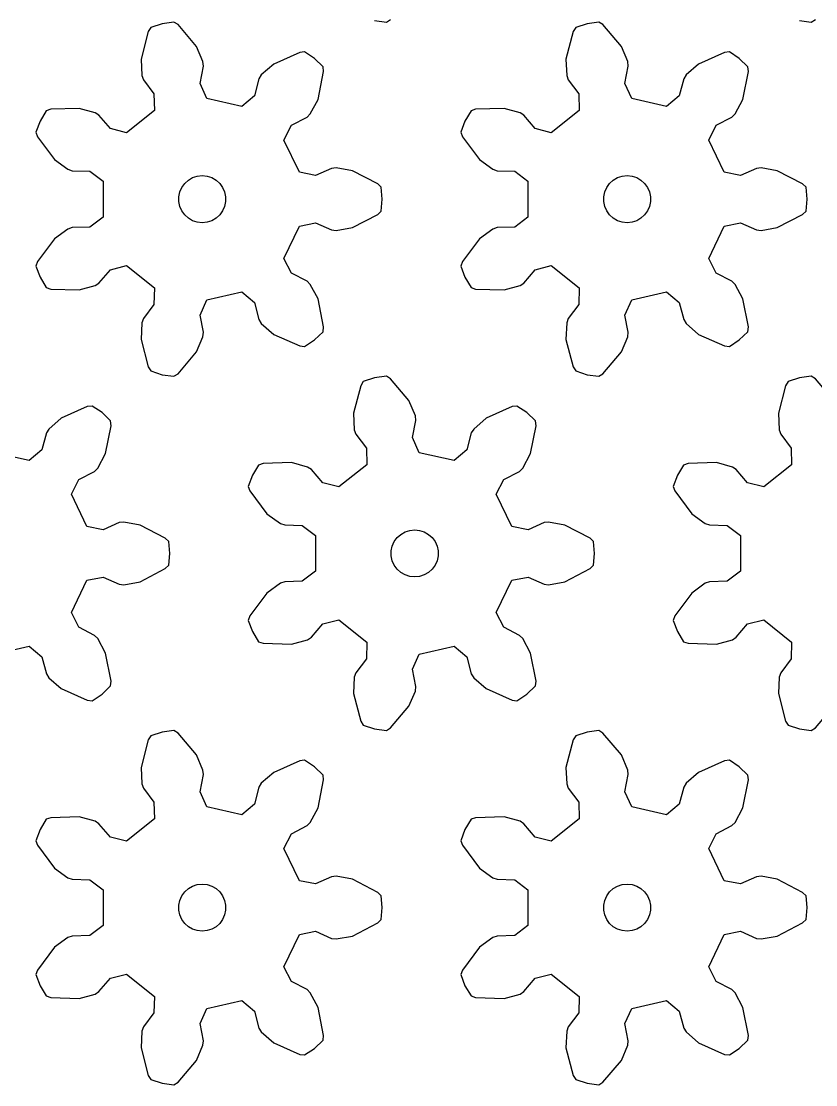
# Model space of a CAD drawing. Extents: x 0 to 211, y 0 to 225.
# Drawn here: x 107.3 to 157.9, y 0 to 67.7 of the extents above; entities that cross this region are included whole.
import ezdxf

# ---------------------------------------------------------------- set-up
doc = ezdxf.new("R2010")
doc.units = 0

msp = doc.modelspace()

# ---------------------------------------------------------------- linework, layer by layer
for p, q in [((129.768, 67.745), (130.52, 67.643)), ((130.52, 67.643), (130.779, 67.808)), ((156.818, 67.745), (157.57, 67.643)), ((157.57, 67.643), (157.829, 67.808)), ((115.359, 67.045), (114.902, 65.291)), ((115.52, 67.306), (115.359, 67.045)), ((116.242, 67.541), (115.52, 67.306)), ((116.995, 67.643), (116.242, 67.541)), ((117.253, 67.478), (116.995, 67.643)), ((118.426, 66.095), (117.253, 67.478)), ((142.409, 67.045), (141.952, 65.291)), ((142.571, 67.306), (142.409, 67.045)), ((143.293, 67.541), (142.571, 67.306)), ((144.045, 67.643), (143.293, 67.541)), ((144.304, 67.478), (144.045, 67.643)), ((145.476, 66.095), (144.304, 67.478)), ((118.84, 65.128), (118.426, 66.095)), ((124.999, 65.71), (123.343, 64.973)), ((125.303, 65.746), (124.999, 65.71)), ((125.937, 65.328), (125.303, 65.746)), ((145.89, 65.128), (145.476, 66.095)), ((152.049, 65.71), (150.393, 64.973)), ((152.354, 65.746), (152.049, 65.71)), ((152.987, 65.328), (152.354, 65.746)), ((114.902, 65.291), (114.949, 64.24)), ((118.871, 64.838), (118.84, 65.128)), ((126.486, 64.803), (125.937, 65.328)), ((141.952, 65.291), (141.999, 64.24)), ((145.921, 64.838), (145.89, 65.128)), ((153.536, 64.803), (152.987, 65.328)), ((118.655, 63.741), (118.871, 64.838)), ((123.343, 64.973), (122.55, 64.281)), ((126.169, 62.72), (126.518, 64.498)), ((126.518, 64.498), (126.486, 64.803)), ((145.705, 63.741), (145.921, 64.838)), ((150.393, 64.973), (149.6, 64.281)), ((153.219, 62.72), (153.568, 64.498)), ((153.568, 64.498), (153.536, 64.803)), ((114.949, 64.24), (115.047, 63.966)), ((115.047, 63.966), (115.717, 63.071)), ((119.088, 62.78), (118.655, 63.741)), ((122.397, 64.034), (122.115, 62.952)), ((122.55, 64.281), (122.397, 64.034)), ((141.999, 64.24), (142.097, 63.966)), ((142.097, 63.966), (142.768, 63.071)), ((146.138, 62.78), (145.705, 63.741)), ((149.447, 64.034), (149.165, 62.952)), ((149.6, 64.281), (149.447, 64.034)), ((115.717, 63.071), (115.744, 62.017)), ((142.768, 63.071), (142.795, 62.017)), ((121.308, 62.273), (119.088, 62.78)), ((122.115, 62.952), (121.308, 62.273)), ((125.67, 61.793), (126.169, 62.72)), ((148.358, 62.273), (146.138, 62.78)), ((149.165, 62.952), (148.358, 62.273)), ((152.721, 61.793), (153.219, 62.72)), ((108.857, 61.993), (108.468, 61.341)), ((109.148, 62.092), (108.857, 61.993)), ((110.96, 62.147), (109.148, 62.092)), ((111.974, 61.867), (110.96, 62.147)), ((112.219, 61.711), (111.974, 61.867)), ((112.943, 60.858), (112.219, 61.711)), ((115.744, 62.017), (113.964, 60.597)), ((125.463, 61.588), (125.67, 61.793)), ((135.908, 61.993), (135.518, 61.341)), ((136.198, 62.092), (135.908, 61.993)), ((138.01, 62.147), (136.198, 62.092)), ((139.024, 61.867), (138.01, 62.147)), ((139.27, 61.711), (139.024, 61.867)), ((139.993, 60.858), (139.27, 61.711)), ((142.795, 62.017), (141.014, 60.597)), ((152.513, 61.588), (152.721, 61.793)), ((108.468, 61.341), (108.201, 60.63)), ((123.989, 60.135), (124.471, 61.073)), ((124.471, 61.073), (125.463, 61.588)), ((135.518, 61.341), (135.252, 60.63)), ((151.039, 60.135), (151.521, 61.073)), ((151.521, 61.073), (152.513, 61.588)), ((108.201, 60.63), (108.305, 60.341)), ((108.305, 60.341), (109.391, 58.89)), ((113.964, 60.597), (112.943, 60.858)), ((135.252, 60.63), (135.355, 60.341)), ((135.355, 60.341), (136.442, 58.89)), ((141.014, 60.597), (139.993, 60.858)), ((124.977, 58.084), (123.989, 60.135)), ((152.027, 58.084), (151.039, 60.135)), ((109.391, 58.89), (110.242, 58.272)), ((110.242, 58.272), (110.518, 58.177)), ((127.032, 58.33), (126.011, 57.876)), ((127.321, 58.364), (127.032, 58.33)), ((128.357, 58.176), (127.321, 58.364)), ((136.442, 58.89), (137.292, 58.272)), ((137.292, 58.272), (137.568, 58.177)), ((154.082, 58.33), (153.061, 57.876)), ((154.372, 58.364), (154.082, 58.33)), ((155.407, 58.176), (154.372, 58.364)), ((110.518, 58.177), (111.635, 58.143)), ((111.635, 58.143), (112.476, 57.507)), ((117.678, 57.373), (117.911, 57.582)), ((117.911, 57.582), (118.182, 57.739)), ((118.182, 57.739), (118.48, 57.836)), ((118.48, 57.836), (118.792, 57.869)), ((118.792, 57.869), (119.104, 57.836)), ((119.104, 57.836), (119.402, 57.739)), ((119.402, 57.739), (119.674, 57.582)), ((119.674, 57.582), (119.907, 57.373)), ((126.011, 57.876), (124.977, 58.084)), ((129.965, 57.341), (128.357, 58.176)), ((137.568, 58.177), (138.685, 58.143)), ((138.685, 58.143), (139.526, 57.507)), ((144.728, 57.373), (144.961, 57.582)), ((144.961, 57.582), (145.233, 57.739)), ((145.233, 57.739), (145.531, 57.836)), ((145.531, 57.836), (145.843, 57.869)), ((145.843, 57.869), (146.155, 57.836)), ((146.155, 57.836), (146.453, 57.739)), ((146.453, 57.739), (146.724, 57.582)), ((146.724, 57.582), (146.957, 57.373)), ((153.061, 57.876), (152.027, 58.084)), ((157.015, 57.341), (155.407, 58.176)), ((112.476, 57.507), (112.476, 55.23)), ((117.366, 56.832), (117.493, 57.119)), ((117.493, 57.119), (117.678, 57.373)), ((119.907, 57.373), (120.091, 57.119)), ((120.091, 57.119), (120.219, 56.832)), ((130.183, 57.125), (129.965, 57.341)), ((130.252, 56.369), (130.183, 57.125)), ((139.526, 57.507), (139.526, 55.23)), ((144.416, 56.832), (144.544, 57.119)), ((144.544, 57.119), (144.728, 57.373)), ((146.957, 57.373), (147.142, 57.119)), ((147.142, 57.119), (147.269, 56.832)), ((157.234, 57.125), (157.015, 57.341)), ((157.302, 56.369), (157.234, 57.125)), ((117.301, 56.526), (117.366, 56.832)), ((117.301, 56.212), (117.301, 56.526)), ((117.366, 55.905), (117.301, 56.212)), ((120.219, 56.832), (120.284, 56.526)), ((120.284, 56.212), (120.219, 55.905)), ((120.284, 56.526), (120.284, 56.212)), ((130.183, 55.613), (130.252, 56.369)), ((144.351, 56.526), (144.416, 56.832)), ((144.351, 56.212), (144.351, 56.526)), ((144.416, 55.905), (144.351, 56.212)), ((147.269, 56.832), (147.334, 56.526)), ((147.334, 56.212), (147.269, 55.905)), ((147.334, 56.526), (147.334, 56.212)), ((157.234, 55.613), (157.302, 56.369)), ((117.493, 55.619), (117.366, 55.905)), ((117.678, 55.365), (117.493, 55.619)), ((120.091, 55.619), (119.907, 55.365)), ((120.219, 55.905), (120.091, 55.619)), ((129.965, 55.397), (130.183, 55.613)), ((144.544, 55.619), (144.416, 55.905)), ((144.728, 55.365), (144.544, 55.619)), ((147.142, 55.619), (146.957, 55.365)), ((147.269, 55.905), (147.142, 55.619)), ((157.015, 55.397), (157.234, 55.613)), ((112.476, 55.23), (111.635, 54.594)), ((117.911, 55.155), (117.678, 55.365)), ((118.182, 54.999), (117.911, 55.155)), ((118.48, 54.902), (118.182, 54.999)), ((118.792, 54.869), (118.48, 54.902)), ((119.104, 54.902), (118.792, 54.869)), ((119.402, 54.999), (119.104, 54.902)), ((119.674, 55.155), (119.402, 54.999)), ((119.907, 55.365), (119.674, 55.155)), ((124.977, 54.654), (126.011, 54.862)), ((126.011, 54.862), (127.032, 54.408)), ((128.357, 54.562), (129.965, 55.397)), ((139.526, 55.23), (138.685, 54.594)), ((144.961, 55.155), (144.728, 55.365)), ((145.233, 54.999), (144.961, 55.155)), ((145.531, 54.902), (145.233, 54.999)), ((145.843, 54.869), (145.531, 54.902)), ((146.155, 54.902), (145.843, 54.869)), ((146.453, 54.999), (146.155, 54.902)), ((146.724, 55.155), (146.453, 54.999)), ((146.957, 55.365), (146.724, 55.155)), ((152.027, 54.654), (153.061, 54.862)), ((153.061, 54.862), (154.082, 54.408)), ((155.407, 54.562), (157.015, 55.397)), ((110.242, 54.466), (109.391, 53.847)), ((110.518, 54.561), (110.242, 54.466)), ((111.635, 54.594), (110.518, 54.561)), ((123.989, 52.603), (124.977, 54.654)), ((127.032, 54.408), (127.321, 54.373)), ((127.321, 54.373), (128.357, 54.562)), ((137.292, 54.466), (136.442, 53.847)), ((137.568, 54.561), (137.292, 54.466)), ((138.685, 54.594), (137.568, 54.561)), ((151.039, 52.603), (152.027, 54.654)), ((154.082, 54.408), (154.372, 54.373)), ((154.372, 54.373), (155.407, 54.562)), ((109.391, 53.847), (108.305, 52.397)), ((136.442, 53.847), (135.355, 52.397)), ((108.305, 52.397), (108.201, 52.108)), ((112.943, 51.88), (113.964, 52.141)), ((113.964, 52.141), (115.744, 50.721)), ((124.471, 51.665), (123.989, 52.603)), ((135.355, 52.397), (135.252, 52.108)), ((139.993, 51.88), (141.014, 52.141)), ((141.014, 52.141), (142.795, 50.721)), ((151.521, 51.665), (151.039, 52.603)), ((108.201, 52.108), (108.468, 51.397)), ((112.219, 51.027), (112.943, 51.88)), ((125.463, 51.149), (124.471, 51.665)), ((135.252, 52.108), (135.518, 51.397)), ((139.27, 51.027), (139.993, 51.88)), ((152.513, 51.149), (151.521, 51.665)), ((108.468, 51.397), (108.857, 50.745)), ((110.96, 50.591), (111.974, 50.87)), ((111.974, 50.87), (112.219, 51.027)), ((125.67, 50.945), (125.463, 51.149)), ((126.169, 50.018), (125.67, 50.945)), ((135.518, 51.397), (135.908, 50.745)), ((138.01, 50.591), (139.024, 50.87)), ((139.024, 50.87), (139.27, 51.027)), ((152.721, 50.945), (152.513, 51.149)), ((153.219, 50.018), (152.721, 50.945)), ((108.857, 50.745), (109.148, 50.646)), ((109.148, 50.646), (110.96, 50.591)), ((115.744, 50.721), (115.717, 49.667)), ((119.088, 49.958), (121.308, 50.464)), ((121.308, 50.464), (122.115, 49.786)), ((135.908, 50.745), (136.198, 50.646)), ((136.198, 50.646), (138.01, 50.591)), ((142.795, 50.721), (142.768, 49.667)), ((146.138, 49.958), (148.358, 50.464)), ((148.358, 50.464), (149.165, 49.786)), ((115.717, 49.667), (115.047, 48.772)), ((118.655, 48.996), (119.088, 49.958)), ((122.115, 49.786), (122.397, 48.704)), ((126.518, 48.24), (126.169, 50.018)), ((142.768, 49.667), (142.097, 48.772)), ((145.705, 48.996), (146.138, 49.958)), ((149.165, 49.786), (149.447, 48.704)), ((153.568, 48.24), (153.219, 50.018)), ((115.047, 48.772), (114.949, 48.498)), ((118.871, 47.899), (118.655, 48.996)), ((142.097, 48.772), (141.999, 48.498)), ((145.921, 47.899), (145.705, 48.996)), ((114.949, 48.498), (114.902, 47.447)), ((122.397, 48.704), (122.55, 48.456)), ((122.55, 48.456), (123.343, 47.765)), ((126.486, 47.934), (126.518, 48.24)), ((141.999, 48.498), (141.952, 47.447)), ((149.447, 48.704), (149.6, 48.456)), ((149.6, 48.456), (150.393, 47.765)), ((153.536, 47.934), (153.568, 48.24)), ((114.902, 47.447), (115.359, 45.693)), ((118.426, 46.642), (118.84, 47.61)), ((118.84, 47.61), (118.871, 47.899)), ((123.343, 47.765), (124.999, 47.028)), ((125.303, 46.991), (125.937, 47.41)), ((125.937, 47.41), (126.486, 47.934)), ((141.952, 47.447), (142.409, 45.693)), ((145.476, 46.642), (145.89, 47.61)), ((145.89, 47.61), (145.921, 47.899)), ((150.393, 47.765), (152.049, 47.028)), ((152.354, 46.991), (152.987, 47.41)), ((152.987, 47.41), (153.536, 47.934)), ((124.999, 47.028), (125.303, 46.991)), ((152.049, 47.028), (152.354, 46.991)), ((117.253, 45.26), (118.426, 46.642)), ((144.304, 45.26), (145.476, 46.642)), ((115.359, 45.693), (115.52, 45.432)), ((115.52, 45.432), (116.242, 45.197)), ((142.409, 45.693), (142.571, 45.432)), ((142.571, 45.432), (143.293, 45.197)), ((116.242, 45.197), (116.995, 45.095)), ((116.995, 45.095), (117.253, 45.26)), ((129.045, 44.759), (128.884, 44.498)), ((129.768, 44.993), (129.045, 44.759)), ((130.52, 45.095), (129.768, 44.993)), ((130.779, 44.93), (130.52, 45.095)), ((131.951, 43.548), (130.779, 44.93)), ((143.293, 45.197), (144.045, 45.095)), ((144.045, 45.095), (144.304, 45.26)), ((156.096, 44.759), (155.934, 44.498)), ((156.818, 44.993), (156.096, 44.759)), ((157.57, 45.095), (156.818, 44.993)), ((157.829, 44.93), (157.57, 45.095)), ((159.002, 43.548), (157.829, 44.93)), ((128.884, 44.498), (128.427, 42.744)), ((155.934, 44.498), (155.478, 42.744)), ((132.365, 42.581), (131.951, 43.548)), ((111.474, 43.162), (109.817, 42.426)), ((111.778, 43.199), (111.474, 43.162)), ((112.412, 42.78), (111.778, 43.199)), ((112.961, 42.256), (112.412, 42.78)), ((128.427, 42.744), (128.474, 41.693)), ((138.524, 43.162), (136.868, 42.426)), ((138.828, 43.199), (138.524, 43.162)), ((139.462, 42.78), (138.828, 43.199)), ((140.011, 42.256), (139.462, 42.78)), ((155.478, 42.744), (155.524, 41.693)), ((109.817, 42.426), (109.025, 41.734)), ((112.993, 41.951), (112.961, 42.256)), ((132.18, 41.194), (132.396, 42.291)), ((132.396, 42.291), (132.365, 42.581)), ((136.868, 42.426), (136.075, 41.734)), ((140.043, 41.951), (140.011, 42.256)), ((108.871, 41.486), (108.59, 40.404)), ((109.025, 41.734), (108.871, 41.486)), ((112.643, 40.172), (112.993, 41.951)), ((128.474, 41.693), (128.572, 41.418)), ((128.572, 41.418), (129.242, 40.523)), ((135.922, 41.486), (135.64, 40.404)), ((136.075, 41.734), (135.922, 41.486)), ((139.694, 40.172), (140.043, 41.951)), ((155.524, 41.693), (155.623, 41.418)), ((155.623, 41.418), (156.293, 40.523)), ((132.613, 40.233), (132.18, 41.194)), ((107.783, 39.726), (105.563, 40.233)), ((108.59, 40.404), (107.783, 39.726)), ((112.145, 39.245), (112.643, 40.172)), ((129.242, 40.523), (129.27, 39.469)), ((134.833, 39.726), (132.613, 40.233)), ((135.64, 40.404), (134.833, 39.726)), ((139.196, 39.245), (139.694, 40.172)), ((156.293, 40.523), (156.32, 39.469)), ((122.383, 39.445), (121.993, 38.793)), ((122.673, 39.544), (122.383, 39.445)), ((124.485, 39.599), (122.673, 39.544)), ((125.499, 39.32), (124.485, 39.599)), ((125.745, 39.163), (125.499, 39.32)), ((129.27, 39.469), (127.489, 38.05)), ((149.433, 39.445), (149.043, 38.793)), ((149.723, 39.544), (149.433, 39.445)), ((151.535, 39.599), (149.723, 39.544)), ((152.549, 39.32), (151.535, 39.599)), ((152.795, 39.163), (152.549, 39.32)), ((156.32, 39.469), (154.54, 38.05)), ((110.946, 38.525), (111.938, 39.041)), ((111.938, 39.041), (112.145, 39.245)), ((121.993, 38.793), (121.726, 38.082)), ((126.468, 38.311), (125.745, 39.163)), ((137.996, 38.525), (138.988, 39.041)), ((138.988, 39.041), (139.196, 39.245)), ((149.043, 38.793), (148.777, 38.082)), ((153.518, 38.311), (152.795, 39.163)), ((110.464, 37.588), (110.946, 38.525)), ((121.726, 38.082), (121.83, 37.794)), ((127.489, 38.05), (126.468, 38.311)), ((137.514, 37.588), (137.996, 38.525)), ((148.777, 38.082), (148.88, 37.794)), ((154.54, 38.05), (153.518, 38.311)), ((111.452, 35.536), (110.464, 37.588)), ((121.83, 37.794), (122.916, 36.343)), ((138.502, 35.536), (137.514, 37.588)), ((148.88, 37.794), (149.967, 36.343)), ((122.916, 36.343), (123.767, 35.724)), ((149.967, 36.343), (150.818, 35.724)), ((112.486, 35.328), (111.452, 35.536)), ((113.507, 35.782), (112.486, 35.328)), ((113.796, 35.817), (113.507, 35.782)), ((114.831, 35.629), (113.796, 35.817)), ((116.44, 34.793), (114.831, 35.629)), ((123.767, 35.724), (124.043, 35.63)), ((124.043, 35.63), (125.16, 35.596)), ((125.16, 35.596), (126.001, 34.96)), ((131.707, 35.192), (132.006, 35.289)), ((132.006, 35.289), (132.318, 35.321)), ((132.318, 35.321), (132.629, 35.289)), ((132.629, 35.289), (132.928, 35.192)), ((139.536, 35.328), (138.502, 35.536)), ((140.557, 35.782), (139.536, 35.328)), ((140.847, 35.817), (140.557, 35.782)), ((141.882, 35.629), (140.847, 35.817)), ((143.49, 34.793), (141.882, 35.629)), ((150.818, 35.724), (151.093, 35.63)), ((151.093, 35.63), (152.211, 35.596)), ((152.211, 35.596), (153.052, 34.96)), ((116.658, 34.578), (116.44, 34.793)), ((116.726, 33.821), (116.658, 34.578)), ((126.001, 34.96), (126.001, 32.683)), ((130.891, 34.285), (131.018, 34.571)), ((131.018, 34.571), (131.203, 34.825)), ((131.203, 34.825), (131.436, 35.035)), ((131.436, 35.035), (131.707, 35.192)), ((132.928, 35.192), (133.199, 35.035)), ((133.199, 35.035), (133.432, 34.825)), ((133.432, 34.825), (133.617, 34.571)), ((133.617, 34.571), (133.744, 34.285)), ((143.709, 34.578), (143.49, 34.793)), ((143.777, 33.821), (143.709, 34.578)), ((153.052, 34.96), (153.052, 32.683)), ((130.826, 33.978), (130.891, 34.285)), ((130.826, 33.665), (130.826, 33.978)), ((133.744, 34.285), (133.809, 33.978)), ((133.809, 33.978), (133.809, 33.665)), ((116.658, 33.065), (116.726, 33.821)), ((130.891, 33.358), (130.826, 33.665)), ((131.018, 33.071), (130.891, 33.358)), ((133.744, 33.358), (133.617, 33.071)), ((133.809, 33.665), (133.744, 33.358)), ((143.709, 33.065), (143.777, 33.821)), ((114.831, 32.014), (116.44, 32.85)), ((116.44, 32.85), (116.658, 33.065)), ((126.001, 32.683), (125.16, 32.047)), ((131.203, 32.818), (131.018, 33.071)), ((131.436, 32.608), (131.203, 32.818)), ((131.707, 32.451), (131.436, 32.608)), ((133.199, 32.608), (132.928, 32.451)), ((133.432, 32.818), (133.199, 32.608)), ((133.617, 33.071), (133.432, 32.818)), ((141.882, 32.014), (143.49, 32.85)), ((143.49, 32.85), (143.709, 33.065)), ((153.052, 32.683), (152.211, 32.047)), ((110.464, 30.055), (111.452, 32.107)), ((111.452, 32.107), (112.486, 32.315)), ((112.486, 32.315), (113.507, 31.86)), ((113.507, 31.86), (113.796, 31.826)), ((113.796, 31.826), (114.831, 32.014)), ((123.767, 31.919), (122.916, 31.3)), ((124.043, 32.013), (123.767, 31.919)), ((125.16, 32.047), (124.043, 32.013)), ((132.006, 32.354), (131.707, 32.451)), ((132.318, 32.321), (132.006, 32.354)), ((132.629, 32.354), (132.318, 32.321)), ((132.928, 32.451), (132.629, 32.354)), ((137.514, 30.055), (138.502, 32.107)), ((138.502, 32.107), (139.536, 32.315)), ((139.536, 32.315), (140.557, 31.86)), ((140.557, 31.86), (140.847, 31.826)), ((140.847, 31.826), (141.882, 32.014)), ((150.818, 31.919), (149.967, 31.3)), ((151.093, 32.013), (150.818, 31.919)), ((152.211, 32.047), (151.093, 32.013)), ((122.916, 31.3), (121.83, 29.849)), ((149.967, 31.3), (148.88, 29.849)), ((110.946, 29.117), (110.464, 30.055)), ((121.83, 29.849), (121.726, 29.56)), ((137.996, 29.117), (137.514, 30.055)), ((148.88, 29.849), (148.777, 29.56)), ((111.938, 28.602), (110.946, 29.117)), ((121.726, 29.56), (121.993, 28.849)), ((125.745, 28.48), (126.468, 29.332)), ((126.468, 29.332), (127.489, 29.593)), ((127.489, 29.593), (129.27, 28.173)), ((138.988, 28.602), (137.996, 29.117)), ((148.777, 29.56), (149.043, 28.849)), ((152.795, 28.48), (153.518, 29.332)), ((153.518, 29.332), (154.54, 29.593)), ((154.54, 29.593), (156.32, 28.173)), ((112.145, 28.397), (111.938, 28.602)), ((121.993, 28.849), (122.383, 28.198)), ((125.499, 28.323), (125.745, 28.48)), ((139.196, 28.397), (138.988, 28.602)), ((149.043, 28.849), (149.433, 28.198)), ((152.549, 28.323), (152.795, 28.48)), ((105.563, 27.41), (107.783, 27.917)), ((107.783, 27.917), (108.59, 27.238)), ((112.643, 27.471), (112.145, 28.397)), ((122.383, 28.198), (122.673, 28.098)), ((122.673, 28.098), (124.485, 28.043)), ((124.485, 28.043), (125.499, 28.323)), ((129.27, 28.173), (129.242, 27.119)), ((132.613, 27.41), (134.833, 27.917)), ((134.833, 27.917), (135.64, 27.238)), ((139.694, 27.471), (139.196, 28.397)), ((149.433, 28.198), (149.723, 28.098)), ((149.723, 28.098), (151.535, 28.043)), ((151.535, 28.043), (152.549, 28.323)), ((156.32, 28.173), (156.293, 27.119)), ((108.59, 27.238), (108.871, 26.157)), ((112.993, 25.692), (112.643, 27.471)), ((129.242, 27.119), (128.572, 26.225)), ((132.18, 26.449), (132.613, 27.41)), ((135.64, 27.238), (135.922, 26.157)), ((140.043, 25.692), (139.694, 27.471)), ((156.293, 27.119), (155.623, 26.225)), ((132.396, 25.352), (132.18, 26.449)), ((108.871, 26.157), (109.025, 25.909)), ((109.025, 25.909), (109.817, 25.217)), ((128.474, 25.95), (128.427, 24.899)), ((128.572, 26.225), (128.474, 25.95)), ((135.922, 26.157), (136.075, 25.909)), ((136.075, 25.909), (136.868, 25.217)), ((155.524, 25.95), (155.478, 24.899)), ((155.623, 26.225), (155.524, 25.95)), ((109.817, 25.217), (111.474, 24.48)), ((112.412, 24.862), (112.961, 25.387)), ((112.961, 25.387), (112.993, 25.692)), ((131.951, 24.095), (132.365, 25.062)), ((132.365, 25.062), (132.396, 25.352)), ((136.868, 25.217), (138.524, 24.48)), ((139.462, 24.862), (140.011, 25.387)), ((140.011, 25.387), (140.043, 25.692)), ((111.474, 24.48), (111.778, 24.444)), ((111.778, 24.444), (112.412, 24.862)), ((128.427, 24.899), (128.884, 23.145)), ((138.524, 24.48), (138.828, 24.444)), ((138.828, 24.444), (139.462, 24.862)), ((155.478, 24.899), (155.934, 23.145)), ((130.779, 22.713), (131.951, 24.095)), ((157.829, 22.713), (159.002, 24.095)), ((128.884, 23.145), (129.045, 22.884)), ((155.934, 23.145), (156.096, 22.884)), ((116.242, 22.446), (115.52, 22.211)), ((116.995, 22.548), (116.242, 22.446)), ((117.253, 22.383), (116.995, 22.548)), ((118.426, 21), (117.253, 22.383)), ((129.045, 22.884), (129.768, 22.649)), ((129.768, 22.649), (130.52, 22.548)), ((130.52, 22.548), (130.779, 22.713)), ((143.293, 22.446), (142.571, 22.211)), ((144.045, 22.548), (143.293, 22.446)), ((144.304, 22.383), (144.045, 22.548)), ((145.476, 21), (144.304, 22.383)), ((156.096, 22.884), (156.818, 22.649)), ((156.818, 22.649), (157.57, 22.548)), ((157.57, 22.548), (157.829, 22.713)), ((115.359, 21.95), (114.902, 20.196)), ((115.52, 22.211), (115.359, 21.95)), ((142.409, 21.95), (141.952, 20.196)), ((142.571, 22.211), (142.409, 21.95)), ((118.84, 20.033), (118.426, 21)), ((145.89, 20.033), (145.476, 21)), ((124.999, 20.615), (123.343, 19.878)), ((125.303, 20.651), (124.999, 20.615)), ((125.937, 20.233), (125.303, 20.651)), ((152.049, 20.615), (150.393, 19.878)), ((152.354, 20.651), (152.049, 20.615)), ((152.987, 20.233), (152.354, 20.651)), ((114.902, 20.196), (114.949, 19.145)), ((118.655, 18.646), (118.871, 19.743)), ((118.871, 19.743), (118.84, 20.033)), ((123.343, 19.878), (122.55, 19.186)), ((126.486, 19.708), (125.937, 20.233)), ((126.518, 19.403), (126.486, 19.708)), ((141.952, 20.196), (141.999, 19.145)), ((145.705, 18.646), (145.921, 19.743)), ((145.921, 19.743), (145.89, 20.033)), ((150.393, 19.878), (149.6, 19.186)), ((153.536, 19.708), (152.987, 20.233)), ((153.568, 19.403), (153.536, 19.708)), ((114.949, 19.145), (115.047, 18.871)), ((122.55, 19.186), (122.397, 18.938)), ((126.169, 17.624), (126.518, 19.403)), ((141.999, 19.145), (142.097, 18.871)), ((149.6, 19.186), (149.447, 18.938)), ((153.219, 17.624), (153.568, 19.403)), ((115.047, 18.871), (115.717, 17.976)), ((119.088, 17.685), (118.655, 18.646)), ((122.397, 18.938), (122.115, 17.857)), ((142.097, 18.871), (142.768, 17.976)), ((146.138, 17.685), (145.705, 18.646)), ((149.447, 18.938), (149.165, 17.857)), ((115.717, 17.976), (115.744, 16.922)), ((121.308, 17.178), (119.088, 17.685)), ((122.115, 17.857), (121.308, 17.178)), ((125.67, 16.698), (126.169, 17.624)), ((142.768, 17.976), (142.795, 16.922)), ((148.358, 17.178), (146.138, 17.685)), ((149.165, 17.857), (148.358, 17.178)), ((152.721, 16.698), (153.219, 17.624)), ((109.148, 16.997), (108.857, 16.898)), ((110.96, 17.052), (109.148, 16.997)), ((111.974, 16.772), (110.96, 17.052)), ((136.198, 16.997), (135.908, 16.898)), ((138.01, 17.052), (136.198, 16.997)), ((139.024, 16.772), (138.01, 17.052)), ((108.857, 16.898), (108.468, 16.246)), ((112.219, 16.616), (111.974, 16.772)), ((112.943, 15.763), (112.219, 16.616)), ((115.744, 16.922), (113.964, 15.502)), ((124.471, 15.978), (125.463, 16.493)), ((125.463, 16.493), (125.67, 16.698)), ((135.908, 16.898), (135.518, 16.246)), ((139.27, 16.616), (139.024, 16.772)), ((139.993, 15.763), (139.27, 16.616)), ((142.795, 16.922), (141.014, 15.502)), ((151.521, 15.978), (152.513, 16.493)), ((152.513, 16.493), (152.721, 16.698)), ((108.468, 16.246), (108.201, 15.535)), ((113.964, 15.502), (112.943, 15.763)), ((123.989, 15.04), (124.471, 15.978)), ((135.518, 16.246), (135.252, 15.535)), ((141.014, 15.502), (139.993, 15.763)), ((151.039, 15.04), (151.521, 15.978)), ((108.201, 15.535), (108.305, 15.246)), ((108.305, 15.246), (109.391, 13.795)), ((124.977, 12.988), (123.989, 15.04)), ((135.252, 15.535), (135.355, 15.246)), ((135.355, 15.246), (136.442, 13.795)), ((152.027, 12.988), (151.039, 15.04)), ((109.391, 13.795), (110.242, 13.176)), ((136.442, 13.795), (137.292, 13.176)), ((110.242, 13.176), (110.518, 13.082)), ((110.518, 13.082), (111.635, 13.048)), ((111.635, 13.048), (112.476, 12.412)), ((126.011, 12.78), (124.977, 12.988)), ((127.032, 13.235), (126.011, 12.78)), ((127.321, 13.269), (127.032, 13.235)), ((128.357, 13.081), (127.321, 13.269)), ((129.965, 12.245), (128.357, 13.081)), ((137.292, 13.176), (137.568, 13.082)), ((137.568, 13.082), (138.685, 13.048)), ((138.685, 13.048), (139.526, 12.412)), ((153.061, 12.78), (152.027, 12.988)), ((154.082, 13.235), (153.061, 12.78)), ((154.372, 13.269), (154.082, 13.235)), ((155.407, 13.081), (154.372, 13.269)), ((157.015, 12.245), (155.407, 13.081)), ((112.476, 12.412), (112.476, 10.135)), ((117.493, 12.024), (117.678, 12.277)), ((117.678, 12.277), (117.911, 12.487)), ((117.911, 12.487), (118.182, 12.644)), ((118.182, 12.644), (118.48, 12.741)), ((118.48, 12.741), (118.792, 12.774)), ((118.792, 12.774), (119.104, 12.741)), ((119.104, 12.741), (119.402, 12.644)), ((119.402, 12.644), (119.674, 12.487)), ((119.674, 12.487), (119.907, 12.277)), ((119.907, 12.277), (120.091, 12.024)), ((130.183, 12.03), (129.965, 12.245)), ((139.526, 12.412), (139.526, 10.135)), ((144.544, 12.024), (144.728, 12.277)), ((144.728, 12.277), (144.961, 12.487)), ((144.961, 12.487), (145.233, 12.644)), ((145.233, 12.644), (145.531, 12.741)), ((145.531, 12.741), (145.843, 12.774)), ((145.843, 12.774), (146.155, 12.741)), ((146.155, 12.741), (146.453, 12.644)), ((146.453, 12.644), (146.724, 12.487)), ((146.724, 12.487), (146.957, 12.277)), ((146.957, 12.277), (147.142, 12.024)), ((157.234, 12.03), (157.015, 12.245)), ((117.301, 11.431), (117.366, 11.737)), ((117.366, 11.737), (117.493, 12.024)), ((120.091, 12.024), (120.219, 11.737)), ((120.219, 11.737), (120.284, 11.431)), ((130.252, 11.274), (130.183, 12.03)), ((144.351, 11.431), (144.416, 11.737)), ((144.416, 11.737), (144.544, 12.024)), ((147.142, 12.024), (147.269, 11.737)), ((147.269, 11.737), (147.334, 11.431)), ((157.302, 11.274), (157.234, 12.03)), ((117.301, 11.117), (117.301, 11.431)), ((117.366, 10.81), (117.301, 11.117)), ((120.284, 11.117), (120.219, 10.81)), ((120.284, 11.431), (120.284, 11.117)), ((130.183, 10.518), (130.252, 11.274)), ((144.351, 11.117), (144.351, 11.431)), ((144.416, 10.81), (144.351, 11.117)), ((147.334, 11.117), (147.269, 10.81)), ((147.334, 11.431), (147.334, 11.117)), ((157.234, 10.518), (157.302, 11.274)), ((117.493, 10.524), (117.366, 10.81)), ((117.678, 10.27), (117.493, 10.524)), ((117.911, 10.06), (117.678, 10.27)), ((119.907, 10.27), (119.674, 10.06)), ((120.091, 10.524), (119.907, 10.27)), ((120.219, 10.81), (120.091, 10.524)), ((128.357, 9.466), (129.965, 10.302)), ((129.965, 10.302), (130.183, 10.518)), ((144.544, 10.524), (144.416, 10.81)), ((144.728, 10.27), (144.544, 10.524)), ((144.961, 10.06), (144.728, 10.27)), ((146.957, 10.27), (146.724, 10.06)), ((147.142, 10.524), (146.957, 10.27)), ((147.269, 10.81), (147.142, 10.524)), ((155.407, 9.466), (157.015, 10.302)), ((157.015, 10.302), (157.234, 10.518)), ((111.635, 9.499), (110.518, 9.465)), ((112.476, 10.135), (111.635, 9.499)), ((118.182, 9.903), (117.911, 10.06)), ((118.48, 9.807), (118.182, 9.903)), ((118.792, 9.774), (118.48, 9.807)), ((119.104, 9.807), (118.792, 9.774)), ((119.402, 9.903), (119.104, 9.807)), ((119.674, 10.06), (119.402, 9.903)), ((123.989, 7.507), (124.977, 9.559)), ((124.977, 9.559), (126.011, 9.767)), ((126.011, 9.767), (127.032, 9.313)), ((138.685, 9.499), (137.568, 9.465)), ((139.526, 10.135), (138.685, 9.499)), ((145.233, 9.903), (144.961, 10.06)), ((145.531, 9.807), (145.233, 9.903)), ((145.843, 9.774), (145.531, 9.807)), ((146.155, 9.807), (145.843, 9.774)), ((146.453, 9.903), (146.155, 9.807)), ((146.724, 10.06), (146.453, 9.903)), ((151.039, 7.507), (152.027, 9.559)), ((152.027, 9.559), (153.061, 9.767)), ((153.061, 9.767), (154.082, 9.313)), ((110.242, 9.371), (109.391, 8.752)), ((110.518, 9.465), (110.242, 9.371)), ((127.032, 9.313), (127.321, 9.278)), ((127.321, 9.278), (128.357, 9.466)), ((137.292, 9.371), (136.442, 8.752)), ((137.568, 9.465), (137.292, 9.371)), ((154.082, 9.313), (154.372, 9.278)), ((154.372, 9.278), (155.407, 9.466)), ((109.391, 8.752), (108.305, 7.302)), ((136.442, 8.752), (135.355, 7.302)), ((124.471, 6.57), (123.989, 7.507)), ((151.521, 6.57), (151.039, 7.507)), ((108.305, 7.302), (108.201, 7.013)), ((108.201, 7.013), (108.468, 6.302)), ((112.219, 5.932), (112.943, 6.784)), ((112.943, 6.784), (113.964, 7.045)), ((113.964, 7.045), (115.744, 5.626)), ((135.355, 7.302), (135.252, 7.013)), ((135.252, 7.013), (135.518, 6.302)), ((139.27, 5.932), (139.993, 6.784)), ((139.993, 6.784), (141.014, 7.045)), ((141.014, 7.045), (142.795, 5.626)), ((108.468, 6.302), (108.857, 5.65)), ((125.463, 6.054), (124.471, 6.57)), ((135.518, 6.302), (135.908, 5.65)), ((152.513, 6.054), (151.521, 6.57)), ((108.857, 5.65), (109.148, 5.551)), ((109.148, 5.551), (110.96, 5.496)), ((110.96, 5.496), (111.974, 5.775)), ((111.974, 5.775), (112.219, 5.932)), ((115.744, 5.626), (115.717, 4.572)), ((125.67, 5.85), (125.463, 6.054)), ((126.169, 4.923), (125.67, 5.85)), ((135.908, 5.65), (136.198, 5.551)), ((136.198, 5.551), (138.01, 5.496)), ((138.01, 5.496), (139.024, 5.775)), ((139.024, 5.775), (139.27, 5.932)), ((142.795, 5.626), (142.768, 4.572)), ((152.721, 5.85), (152.513, 6.054)), ((153.219, 4.923), (152.721, 5.85)), ((118.655, 3.901), (119.088, 4.863)), ((119.088, 4.863), (121.308, 5.369)), ((121.308, 5.369), (122.115, 4.691)), ((126.518, 3.144), (126.169, 4.923)), ((145.705, 3.901), (146.138, 4.863)), ((146.138, 4.863), (148.358, 5.369)), ((148.358, 5.369), (149.165, 4.691)), ((153.568, 3.144), (153.219, 4.923)), ((115.717, 4.572), (115.047, 3.677)), ((122.115, 4.691), (122.397, 3.609)), ((142.768, 4.572), (142.097, 3.677)), ((149.165, 4.691), (149.447, 3.609)), ((114.949, 3.403), (114.902, 2.352)), ((115.047, 3.677), (114.949, 3.403)), ((118.871, 2.804), (118.655, 3.901)), ((122.397, 3.609), (122.55, 3.361)), ((141.999, 3.403), (141.952, 2.352)), ((142.097, 3.677), (141.999, 3.403)), ((145.921, 2.804), (145.705, 3.901)), ((149.447, 3.609), (149.6, 3.361)), ((118.84, 2.514), (118.871, 2.804)), ((122.55, 3.361), (123.343, 2.669)), ((125.937, 2.315), (126.486, 2.839)), ((126.486, 2.839), (126.518, 3.144)), ((145.89, 2.514), (145.921, 2.804)), ((149.6, 3.361), (150.393, 2.669)), ((152.987, 2.315), (153.536, 2.839)), ((153.536, 2.839), (153.568, 3.144)), ((114.902, 2.352), (115.359, 0.597)), ((118.426, 1.547), (118.84, 2.514)), ((123.343, 2.669), (124.999, 1.933)), ((125.303, 1.896), (125.937, 2.315)), ((141.952, 2.352), (142.409, 0.597)), ((145.476, 1.547), (145.89, 2.514)), ((150.393, 2.669), (152.049, 1.933)), ((152.354, 1.896), (152.987, 2.315)), ((117.253, 0.165), (118.426, 1.547)), ((124.999, 1.933), (125.303, 1.896)), ((144.304, 0.165), (145.476, 1.547)), ((152.049, 1.933), (152.354, 1.896)), ((115.359, 0.597), (115.52, 0.337)), ((115.52, 0.337), (116.242, 0.102)), ((116.242, 0.102), (116.995, 0)), ((116.995, 0), (117.253, 0.165)), ((142.409, 0.597), (142.571, 0.337)), ((142.571, 0.337), (143.293, 0.102)), ((143.293, 0.102), (144.045, 0)), ((144.045, 0), (144.304, 0.165))]:
    msp.add_line(p, q)

doc.saveas('drawing.dxf')
